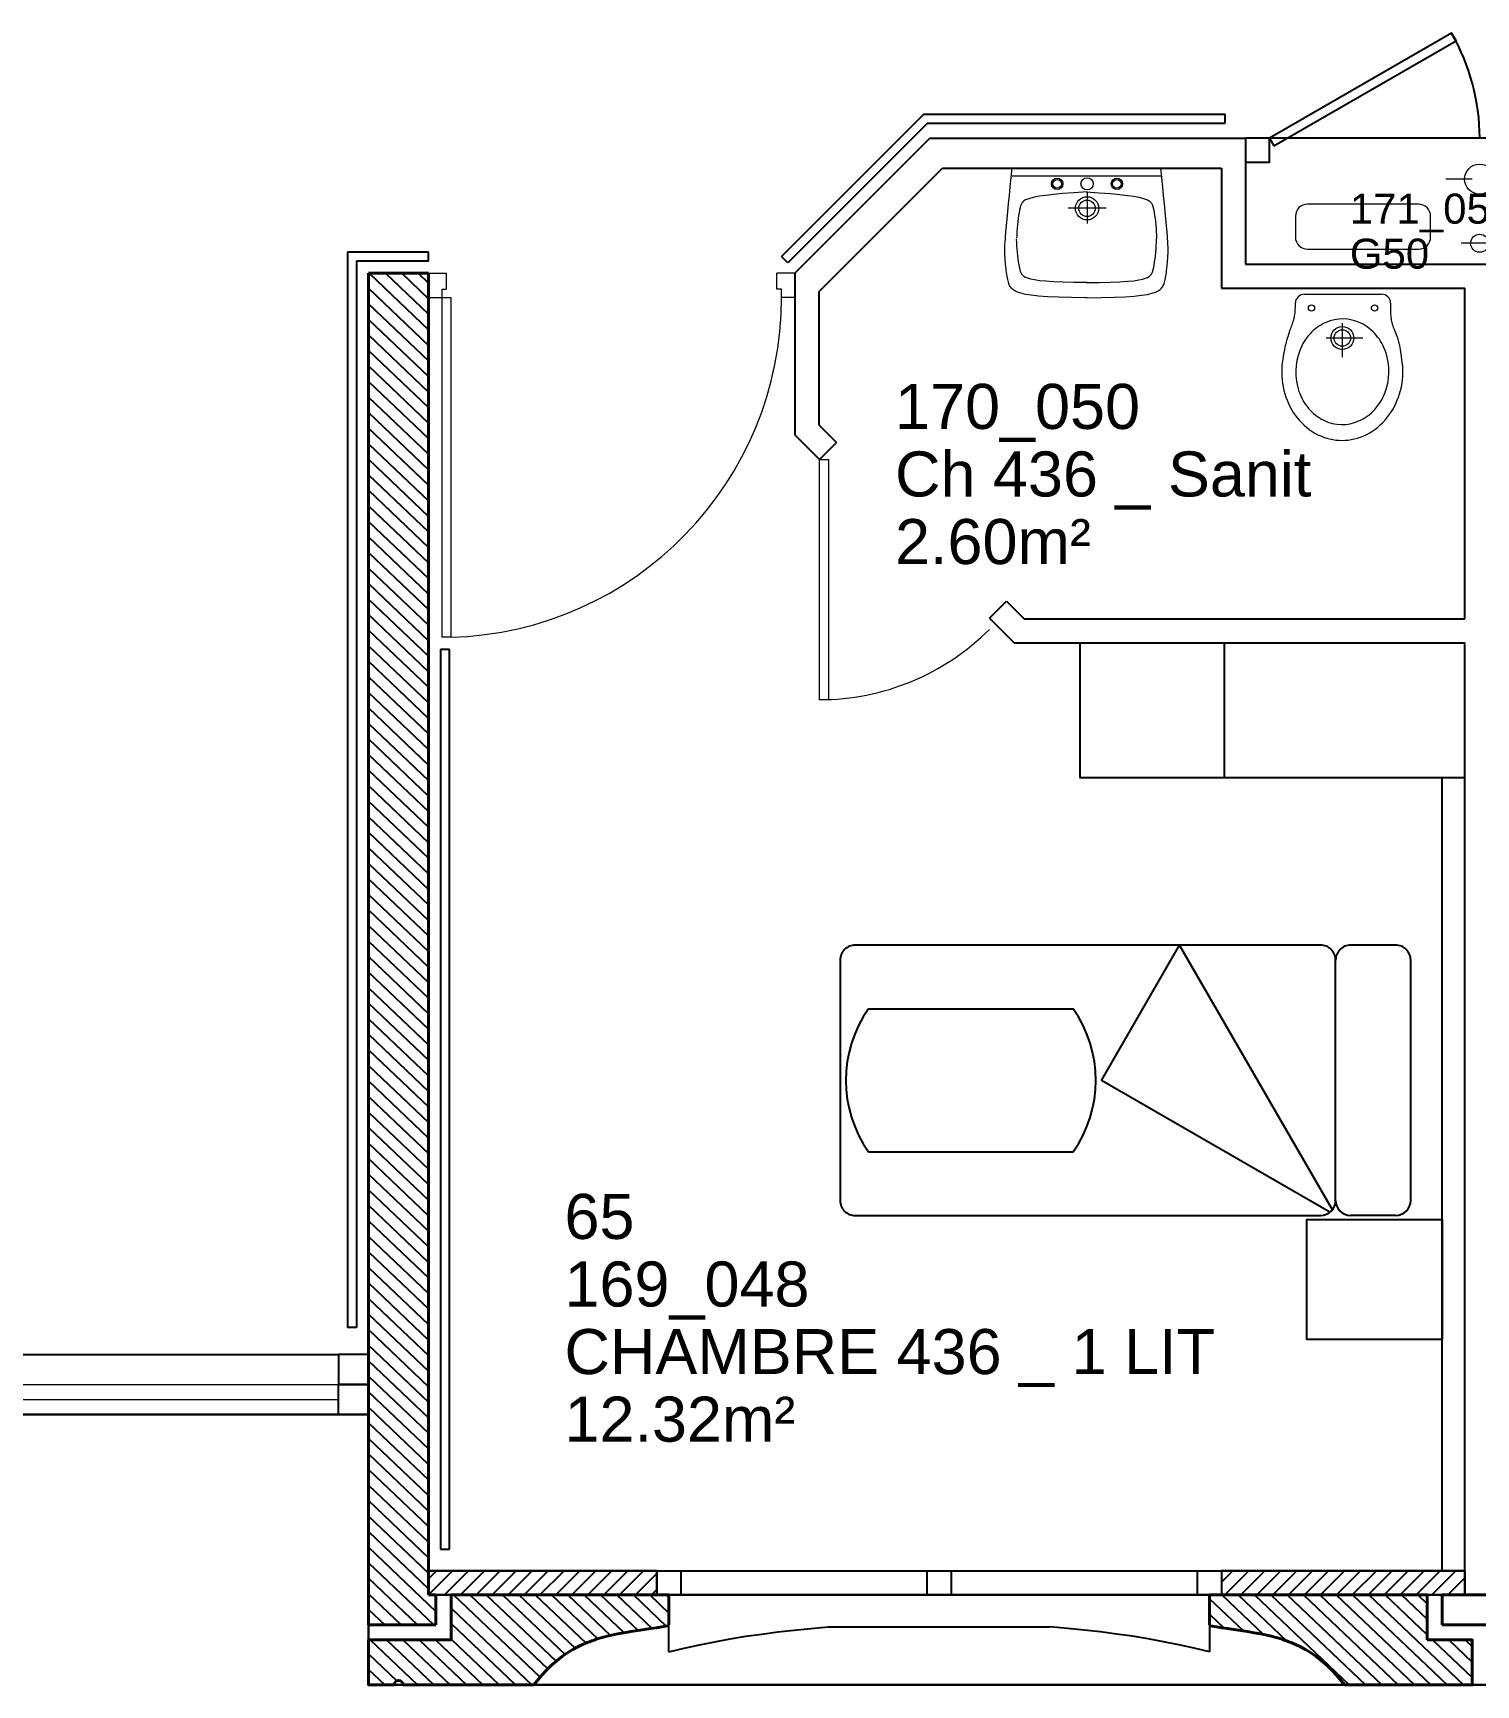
# Model space of a CAD drawing. Header units: metres. Extents: x -8 to 211, y -5 to 116.
# Drawn here: x 166.08 to 170.89, y 45.27 to 50.77 of the extents above; entities that cross this region are included whole.
import ezdxf

# ---------------------------------------------------------------- set-up
doc = ezdxf.new("R2010")
doc.units = ezdxf.units.M
doc.header["$LTSCALE"] = 0.6
doc.header["$MEASUREMENT"] = 0
doc.linetypes.add('CONTINU', pattern=[0])
doc.layers.get('0').update_dxf_attribs({"linetype": 'CONTINUOUS'})
for name, color, linetype in [('009 main courante', 181, 'CONTINUOUS'), ('400 Lits', 150, 'CONTINUOUS'), ('A_AGENC', 204, 'CONTINUOUS'), ('A_EQMP', 142, 'CONTINUOUS'), ('A_Etiqu_Gaine', 8, 'CONTINUOUS'), ('A_Etiqu_Gaine_ancien', 8, 'CONTINUOUS'), ('A_Etiqu_Gaine_code', 8, 'CONTINUOUS'), ('A_Etiqu_Local', 8, 'CONTINUOUS'), ('A_Etiqu_Local_ancien', 8, 'CONTINUOUS'), ('A_HACH_CLOIS', 7, 'CONTINU'), ('A_HACH_STRUC', 7, 'CONTINUOUS'), ('A_MUR_CLOIS', 8, 'CONTINU'), ('A_MURS_ALÈG', 7, 'CONTINU')]:
    doc.layers.add(name, color=color, linetype=linetype)
for name, color, linetype, lineweight in [('A_CHASS', 4, 'CONTINU', 0), ('A_MURS_STRU', 7, 'CONTINU', 40), ('A_PORTE', 8, 'CONTINU', 0), ('A_SANI', 5, 'CONTINU', 0), ('CONTOUR', 54, 'CONTINUOUS', 30)]:
    doc.layers.add(name, color=color, linetype=linetype, lineweight=lineweight)
doc.styles.add('Attribut', font='arial.ttf')

# ---------------------------------------------------------------- blocks, each defined once
blk = doc.blocks.new('A_Etiqu_Local')
at = {"style": 'Attribut', "flags": 1}
for tag, p in [('CODE_HOPITAL', (-0.4463, 1.632)), ('CODE_SITE', (-0.4463, 1.407)), ('CODE_BATIMENT', (-0.4463, 1.182)), ('CODE_SECTEUR', (-0.4463, 0.957)), ('CODE_ETAGE', (-0.4463, 0.732)), ('NOM_NORMALISE', (-0.4463, -0.843)), ('SECTEUR_ACTIVITE', (-0.4463, -1.068)), ('SOUS_SECTEUR_ACTIVITE', (-0.4463, -1.293)), ('VOLUME', (-0.4463, -1.518)), ('SERVICE', (-0.4463, -1.743)), ('CODE_UG', (-0.4463, -1.968)), ('CODE_UA', (-0.4463, -2.193)), ('CODE_POLE', (-0.4463, -2.418)), ('OCCUPANT_EXTERNE', (-0.4463, -2.643)), ('DISPONIBILITE', (-0.4463, -2.868)), ('ACCES_HANDICAPES', (-0.4463, -3.093)), ('NATURE_SOL', (-0.4463, -3.318)), ('RISQUE_LABORATOIRE', (-0.4463, -3.543)), ('AMIANTE', (-0.4463, -3.768))]:
    blk.add_attdef(tag, p, '', height=0.15, dxfattribs=at)
at = {"layer": 'A_Etiqu_Local', "style": 'Attribut'}
for tag, p in [('CODE_PIECE', (-0.4463, 0.282)), ('NOM_USAGE', (-0.4463, 0.057)), ('SURFACE', (-0.4463, -0.168))]:
    blk.add_attdef(tag, p, '', height=0.15, dxfattribs=at)
at = {"layer": 'A_Etiqu_Local_ancien', "style": 'Attribut'}
blk.add_attdef('CODE_PIECE_ANCIEN', (-0.4463, 0.507), '', height=0.15, dxfattribs=at)
blk = doc.blocks.new('A_Etiqu_Gaine')
at = {"style": 'Attribut', "flags": 1}
for tag, p in [('CODE_HOPITAL', (-0.4323, 0.8651)), ('CODE_SITE', (-0.4323, 0.7151)), ('CODE_BATIMENT', (-0.4323, 0.5651)), ('CODE_SECTEUR', (-0.4323, 0.4151)), ('CODE_ETAGE', (-0.4323, 0.2651)), ('NOM_NORMALISE', (-0.4323, -0.3349)), ('SECTEUR_ACTIVITE', (-0.4323, -0.4849)), ('SOUS_SECTEUR_ACTIVITE', (-0.4323, -0.6349)), ('SURFACE', (-0.4323, -0.7849)), ('CODE_UG', (-0.4323, -0.9349)), ('CODE_POLE', (-0.4323, -1.0849)), ('AMIANTE', (-0.4323, -1.2349))]:
    blk.add_attdef(tag, p, '', height=0.1, dxfattribs=at)
at = {"layer": 'A_Etiqu_Gaine', "style": 'Attribut'}
blk.add_attdef('NOM_USAGE', (-0.4323, -0.1849), '', height=0.1, dxfattribs=at)
at = {"layer": 'A_Etiqu_Gaine_ancien', "style": 'Attribut'}
blk.add_attdef('CODE_PIECE_ANCIEN', (-0.4323, 0.1151), '', height=0.1, dxfattribs=at)
at = {"layer": 'A_Etiqu_Gaine_code', "style": 'Attribut'}
blk.add_attdef('CODE_PIECE', (-0.4323, -0.0349), '', height=0.1, dxfattribs=at)

msp = doc.modelspace()

# ---------------------------------------------------------------- hatches: boundary and pattern name
at = {"layer": 'A_HACH_CLOIS'}
h = msp.add_hatch(dxfattribs=at)
h.set_pattern_fill('ANSI31', color=8, scale=0.3, style=0)
h.set_pattern_definition([(45, (167.39986, 45.57118), (-0.0265165, 0.0265165), [])])
h.paths.add_polyline_path([(168.1602, 45.6512), (167.3999, 45.6512), (167.3999, 45.5712), (168.1602, 45.5712)])
h.paths.add_polyline_path([(170.8502, 45.6512), (170.0402, 45.6512), (170.0402, 45.5712), (170.8502, 45.5712)])
h.paths.add_polyline_path([(171.7602, 45.6512), (170.9502, 45.6512), (170.9502, 45.5712), (171.0251, 45.5712), (171.7602, 45.5712)])
at = {"layer": 'A_HACH_STRUC', "linetype": 'Continuous'}
h = msp.add_hatch(dxfattribs=at)
h.set_pattern_fill('ANSI31', color=8, scale=0.3, angle=-88.5553, style=0)
h.set_pattern_definition([(316.4447, (167.19986, 45.471174), (0.02583954, 0.0271766), [])])
h.paths.add_polyline_path([(167.3999, 49.9711), (167.1999, 49.9711), (167.1999, 45.4712), (167.4249, 45.4712), (167.4249, 45.5712), (167.3999, 45.5712), (167.3999, 45.6512)])
h = msp.add_hatch(dxfattribs=at)
h.set_pattern_fill('ANSI31', color=8, scale=0.3, angle=-88.5553, style=0)
h.set_pattern_definition([(316.4447, (167.200202, 45.27117), (0.02583954, 0.02717661), [])])
h.paths.add_polyline_path([(167.9585, 45.4233), (167.9661, 45.4258), (167.974, 45.4282), (167.9822, 45.4305), (167.9906, 45.4327), (167.9995, 45.4348), (168.0089, 45.4369), (168.0292, 45.441), (168.051, 45.445), (168.0736, 45.4488), (168.0965, 45.4524), (168.1188, 45.4557), (168.1401, 45.4589), (168.1595, 45.4617), (168.1764, 45.4643), (168.1903, 45.4665), (168.2002, 45.4683), (168.2002, 45.5712), (167.4751, 45.5712), (167.4751, 45.4212), (167.2002, 45.4212), (167.2002, 45.2712), (167.2852, 45.2712, -1), (167.3152, 45.2712), (167.7502, 45.2712), (167.7705, 45.296), (167.7903, 45.3178), (167.8095, 45.3367), (167.8282, 45.353), (167.8463, 45.3671), (167.8638, 45.3791), (167.8808, 45.3893), (167.8972, 45.3981), (167.9132, 45.4056), (167.9285, 45.4122), (167.9361, 45.4152), (167.9435, 45.418), (167.951, 45.4208)])
h.paths.add_polyline_path([(170.7253, 45.5712), (170.0402, 45.5712), (170.0002, 45.5712), (170.0002, 45.4683), (170.0101, 45.4665), (170.024, 45.4643), (170.0409, 45.4617), (170.0603, 45.4589), (170.0816, 45.4557), (170.1039, 45.4524), (170.1268, 45.4488), (170.1494, 45.445), (170.1712, 45.441), (170.1915, 45.4369), (170.2009, 45.4348), (170.2098, 45.4327), (170.2182, 45.4305), (170.2264, 45.4282), (170.2343, 45.4258), (170.2419, 45.4233), (170.2494, 45.4208), (170.2569, 45.418), (170.2688, 45.4135), (170.2872, 45.4056), (170.3032, 45.3981), (170.3196, 45.3893), (170.3366, 45.3791), (170.3541, 45.3671), (170.3722, 45.353), (170.3909, 45.3367), (170.4101, 45.3178), (170.4298, 45.296), (170.4502, 45.2712), (170.8752, 45.2712), (170.8752, 45.4212), (170.7253, 45.4212)])
h.paths.add_polyline_path([(171.8002, 45.5712), (171.7602, 45.5712), (171.0751, 45.5712), (171.0751, 45.4212), (170.9252, 45.4212), (170.9252, 45.2712), (171.3502, 45.2712), (171.3705, 45.296), (171.3903, 45.3178), (171.4095, 45.3367), (171.4282, 45.353), (171.4462, 45.3671), (171.4638, 45.3791), (171.4808, 45.3893), (171.4972, 45.3981), (171.5132, 45.4056), (171.5285, 45.4122), (171.5361, 45.4152), (171.5435, 45.418), (171.5509, 45.4208), (171.5585, 45.4233), (171.5661, 45.4258), (171.574, 45.4282), (171.5821, 45.4305), (171.5906, 45.4327), (171.5995, 45.4348), (171.6089, 45.4369), (171.6292, 45.441), (171.651, 45.445), (171.6736, 45.4488), (171.6965, 45.4524), (171.7188, 45.4557), (171.7401, 45.4589), (171.7595, 45.4617), (171.7764, 45.4643), (171.7903, 45.4665), (171.8002, 45.4683)])
h.paths.add_polyline_path([(174.3253, 45.5712), (173.6402, 45.5712), (173.6002, 45.5712), (173.6002, 45.4683), (173.6101, 45.4665), (173.624, 45.4643), (173.6409, 45.4617), (173.6603, 45.4589), (173.6816, 45.4557), (173.7039, 45.4524), (173.7268, 45.4488), (173.7494, 45.445), (173.7712, 45.441), (173.7915, 45.4369), (173.8009, 45.4348), (173.8098, 45.4327), (173.8182, 45.4305), (173.8264, 45.4282), (173.8343, 45.4258), (173.8419, 45.4233), (173.8494, 45.4208), (173.8569, 45.418), (173.8688, 45.4135), (173.8872, 45.4056), (173.9032, 45.3981), (173.9196, 45.3893), (173.9366, 45.3791), (173.9541, 45.3671), (173.9722, 45.353), (173.9909, 45.3367), (174.0101, 45.3178), (174.0298, 45.296), (174.0502, 45.2712), (174.4752, 45.2712), (174.4752, 45.4212), (174.3253, 45.4212)])
h.paths.add_polyline_path([(175.3595, 45.4617), (175.3764, 45.4643), (175.3903, 45.4665), (175.4002, 45.4683), (175.4002, 45.5712), (174.6751, 45.5712), (174.6751, 45.4212), (174.5252, 45.4212), (174.5252, 45.2712), (174.9502, 45.2712), (174.9706, 45.296), (174.9903, 45.3178), (175.0095, 45.3367), (175.0282, 45.353), (175.0463, 45.3671), (175.0638, 45.3791), (175.0808, 45.3893), (175.0972, 45.3981), (175.1132, 45.4056), (175.1286, 45.4122), (175.1361, 45.4152), (175.1435, 45.418), (175.151, 45.4208), (175.1585, 45.4233), (175.1661, 45.4258), (175.174, 45.4282), (175.1822, 45.4305), (175.1907, 45.4327), (175.1996, 45.4348), (175.2089, 45.4369), (175.2292, 45.441), (175.251, 45.445), (175.2736, 45.4488), (175.2965, 45.4524), (175.3188, 45.4557), (175.3401, 45.4589)])

# ---------------------------------------------------------------- linework, layer by layer
at = {"layer": '009 main courante', "color": 8, "linetype": 'Continuous'}
for p, q in [((169.0488, 50.5011), (168.5754, 50.0276)), ((169.0488, 50.5011), (170.0522, 50.5011)), ((170.0522, 50.4711), (170.0522, 50.5011)), ((169.0613, 50.4711), (168.5966, 50.0064)), ((169.0613, 50.4711), (170.0522, 50.4711)), ((167.3999, 50.0411), (167.1299, 50.0411)), ((167.1299, 50.0411), (167.1299, 46.4612)), ((167.3999, 50.011), (167.1599, 50.011)), ((167.1599, 50.011), (167.1599, 46.4612)), ((167.3999, 50.011), (167.3999, 50.0411)), ((168.5966, 50.0064), (168.5754, 50.0276)), ((167.4399, 48.7187), (167.4399, 45.7238)), ((167.4699, 48.7187), (167.4399, 48.7187)), ((167.4699, 45.7238), (167.4699, 48.7187)), ((167.1599, 46.4612), (167.1299, 46.4612)), ((167.4399, 45.7238), (167.4699, 45.7238))]:
    msp.add_line(p, q, dxfattribs=at)
at = {"layer": '400 Lits', "color": 8, "linetype": 'Continuous'}
for p, q in [((168.7703, 47.6842), (168.7703, 46.8842)), ((170.3706, 47.7342), (168.8203, 47.7342)), ((169.6409, 47.2842), (169.9007, 47.7342)), ((170.4095, 46.8531), (169.9007, 47.7342)), ((170.4203, 46.8842), (170.4203, 47.6842)), ((170.4203, 46.8842), (170.4203, 47.6842)), ((170.4203, 46.8842), (170.4203, 47.6842)), ((170.6203, 47.7342), (170.4703, 47.7342)), ((170.6703, 46.8842), (170.6703, 47.6842)), ((168.8648, 47.5228), (169.5464, 47.5228)), ((170.4015, 46.8451), (169.6409, 47.2842)), ((168.8648, 47.0457), (169.5464, 47.0457)), ((168.8203, 46.8342), (170.3706, 46.8342)), ((170.6203, 46.8342), (170.4703, 46.8342))]:
    msp.add_line(p, q, dxfattribs=at)
for centre, radius, start, end in [((168.8203, 47.6842), 0.05, 89.9994, 179.9995), ((170.3703, 47.6842), 0.05, 0.0017, 90.0018), ((170.4703, 47.6842), 0.05, 89.9982, 179.9983), ((170.6203, 47.6842), 0.05, 0.0017, 90.0018), ((169.2056, 47.2842), 0.416, 145.0078, 214.9925), ((169.2056, 47.2842), 0.416, 325.0079, 34.9919), ((168.8203, 46.8842), 0.05, 180.0017, 270.0018), ((170.3703, 46.8842), 0.05, 269.9995, 359.9994), ((170.4703, 46.8842), 0.05, 180.0006, 270.0005), ((170.6203, 46.8842), 0.05, 269.9995, 359.9994)]:
    msp.add_arc(centre, radius, start, end, dxfattribs=at)
at = {"layer": 'A_AGENC', "color": 8, "linetype": 'Continuous'}
msp.add_line((171.6799, 50.4211), (170.1199, 50.4211), dxfattribs=at)
msp.add_lwpolyline([(170.2149, 50.3951), (170.8211, 50.7451), (170.8061, 50.7711), (170.1999, 50.4211)], close=True, dxfattribs=at)
msp.add_lwpolyline([(170.1199, 50.4211), (170.1199, 50.3411), (170.1999, 50.3411), (170.1999, 50.4211)], dxfattribs=at)
msp.add_arc((170.1999, 50.4211), 0.7, 360, 30, dxfattribs=at)
at = {"layer": 'A_CHASS', "color": 8, "linetype": 'Continuous'}
for p, q in [((165.6501, 46.2712), (167.0999, 46.2712)), ((165.6501, 46.2212), (167.0999, 46.2212)), ((165.6501, 46.1712), (167.0999, 46.1712))]:
    msp.add_line(p, q, dxfattribs=at)
at = {"layer": 'A_EQMP', "color": 8, "linetype": 'Continuous'}
for p, q in [((170.0497, 48.2911), (170.0497, 48.7411)), ((170.7748, 45.6512), (170.7749, 48.2911)), ((168.2402, 45.6512), (169.9602, 45.6512)), ((169.9602, 45.5712), (168.2402, 45.5712))]:
    msp.add_line(p, q, dxfattribs=at)
for points in [[(170.8497, 48.7411), (170.8497, 48.2911), (169.5695, 48.2911), (169.5695, 48.7411)], [(170.7748, 46.4212), (170.3248, 46.4212), (170.3248, 46.8212), (170.7748, 46.8212)], [(167.3999, 45.5712), (168.1602, 45.5712), (168.1602, 45.6512), (167.3999, 45.6512)], [(170.0402, 45.5712), (170.8502, 45.5712), (170.8502, 45.6512), (170.0402, 45.6512)]]:
    msp.add_lwpolyline(points, close=True, dxfattribs=at)
for points in [[(169.0602, 45.5712), (169.0602, 45.6512)], [(169.1402, 45.6512), (169.1402, 45.5712)]]:
    msp.add_lwpolyline(points, dxfattribs=at)
at = {"layer": 'A_MUR_CLOIS', "color": 8, "linetype": 'Continuous'}
for p, q in [((168.6197, 49.9711), (169.0697, 50.4211)), ((169.0697, 50.4211), (170.1199, 50.4211)), ((170.1199, 50.4211), (170.1199, 50.0015)), ((168.6997, 49.9096), (169.1111, 50.3211)), ((169.1111, 50.3211), (170.0399, 50.3211)), ((170.0399, 50.3211), (170.0399, 49.9215)), ((170.1199, 50.0015), (171.6799, 50.0015)), ((168.6197, 49.9711), (168.6197, 49.4336)), ((168.6997, 49.9096), (168.6997, 49.4667)), ((170.0399, 49.9215), (170.8499, 49.9215)), ((170.8499, 48.8211), (170.8499, 49.9215)), ((168.6997, 49.4667), (168.7584, 49.408)), ((168.6197, 49.4336), (168.7018, 49.3514)), ((168.7018, 49.3514), (168.7584, 49.408)), ((169.2675, 48.8232), (169.3241, 48.8798)), ((169.3241, 48.8798), (169.3828, 48.8211)), ((169.2675, 48.8232), (169.3497, 48.7411)), ((169.3828, 48.8211), (170.8499, 48.8211)), ((169.3497, 48.7411), (170.8499, 48.7411)), ((170.8502, 45.5712), (170.8499, 48.7411)), ((167.1999, 46.3712), (167.1, 46.3712)), ((167.1, 46.3712), (167.1, 46.2712)), ((167.1999, 46.3712), (167.1999, 46.2712)), ((167.1999, 46.2712), (167.1, 46.2712)), ((168.2402, 45.5712), (167.3999, 45.5712)), ((170.8502, 45.5712), (169.9602, 45.5712))]:
    msp.add_line(p, q, dxfattribs=at)
msp.add_lwpolyline([(167.1999, 46.1712), (167.0999, 46.1712), (167.0999, 46.2712), (167.1999, 46.2712)], close=True, dxfattribs=at)
for points in [[(167.3999, 45.5712), (167.3999, 45.6512), (168.2402, 45.6512)], [(168.1602, 45.6512), (168.1602, 45.5712)], [(168.2402, 45.6512), (168.2402, 45.5712)], [(169.9602, 45.5712), (169.9602, 45.6512), (170.8502, 45.6512)], [(170.0402, 45.6512), (170.0402, 45.5712)], [(170.8502, 45.6512), (170.8502, 45.5712)]]:
    msp.add_lwpolyline(points, dxfattribs=at)
at = {"layer": 'A_MURS_ALÈG', "color": 8, "ltscale": 200}
for p, q in [((165.65, 46.3712), (167.1, 46.3712)), ((168.2002, 45.3812), (168.2002, 45.5712)), ((168.2002, 45.5712), (170.0002, 45.5712)), ((170.0002, 45.5712), (170.0002, 45.3812)), ((168.7308, 45.4646), (169.4696, 45.4646)), ((169.5271, 45.4595), (169.4696, 45.4646)), ((169.583, 45.4539), (169.5271, 45.4595)), ((169.6376, 45.4477), (169.583, 45.4539)), ((169.6911, 45.4408), (169.6376, 45.4477)), ((169.7437, 45.4332), (169.6911, 45.4408)), ((169.7956, 45.4247), (169.7437, 45.4332)), ((169.8469, 45.4153), (169.7956, 45.4247)), ((169.898, 45.405), (169.8469, 45.4153)), ((169.949, 45.3936), (169.898, 45.405)), ((170.0002, 45.3812), (169.949, 45.3936)), ((167.7502, 45.2712), (170.4502, 45.2712))]:
    msp.add_line(p, q, dxfattribs=at)
msp.add_lwpolyline([(168.2002, 45.3812), (168.2514, 45.3936), (168.3024, 45.405), (168.3535, 45.4153), (168.4048, 45.4247), (168.4567, 45.4332), (168.5093, 45.4408), (168.5627, 45.4477), (168.6174, 45.4539), (168.6733, 45.4595), (168.7308, 45.4646)], dxfattribs=at)
at = {"layer": 'A_MURS_STRU', "color": 8, "linetype": 'Continuous'}
for p, q in [((167.3999, 49.9711), (167.1999, 49.9711)), ((167.1999, 45.4712), (167.1999, 49.9711)), ((167.3999, 45.5712), (167.3999, 49.9711)), ((167.4249, 45.5712), (167.3999, 45.5712)), ((167.4249, 45.4712), (167.4249, 45.5712)), ((167.4751, 45.4212), (167.4751, 45.5712)), ((168.2002, 45.5712), (167.4751, 45.5712)), ((168.2002, 45.4712), (168.2002, 45.5712)), ((170.0002, 45.5712), (170.7253, 45.5712)), ((170.0002, 45.4712), (170.0002, 45.5712)), ((170.7253, 45.4212), (170.7253, 45.5712)), ((170.7753, 45.4712), (170.7753, 45.5712)), ((170.7753, 45.5712), (171.0251, 45.5712)), ((167.1999, 45.4712), (167.4249, 45.4712)), ((170.7753, 45.4712), (171.0251, 45.4712))]:
    msp.add_line(p, q, dxfattribs=at)
for points in [[(167.7502, 45.2712), (167.7705, 45.296), (167.7903, 45.3178), (167.8095, 45.3367), (167.8282, 45.353), (167.8463, 45.3671), (167.8638, 45.3791), (167.8808, 45.3893), (167.8972, 45.3981), (167.9132, 45.4056), (167.9285, 45.4122), (167.9285, 45.4122), (167.9361, 45.4152), (167.9435, 45.418), (167.951, 45.4208), (167.9585, 45.4233), (167.9661, 45.4258), (167.974, 45.4282), (167.9822, 45.4305), (167.9906, 45.4327), (167.9995, 45.4348), (168.0089, 45.4369), (168.0089, 45.4369), (168.0292, 45.441), (168.051, 45.445), (168.0736, 45.4488), (168.0965, 45.4524), (168.1188, 45.4557), (168.1401, 45.4589), (168.1595, 45.4617), (168.1764, 45.4643), (168.1903, 45.4665), (168.2003, 45.4684)], [(170.4502, 45.2712), (170.4298, 45.296), (170.4101, 45.3178), (170.3909, 45.3367), (170.3722, 45.353), (170.3541, 45.3671), (170.3366, 45.3791), (170.3196, 45.3893), (170.3032, 45.3981), (170.2872, 45.4056), (170.2718, 45.4122), (170.2718, 45.4122), (170.2643, 45.4152), (170.2569, 45.418), (170.2494, 45.4208), (170.2419, 45.4233), (170.2343, 45.4258), (170.2264, 45.4282), (170.2182, 45.4305), (170.2098, 45.4327), (170.2009, 45.4348), (170.1915, 45.4369), (170.1915, 45.4369), (170.1712, 45.441), (170.1494, 45.445), (170.1268, 45.4488), (170.1039, 45.4524), (170.0816, 45.4557), (170.0603, 45.4589), (170.0409, 45.4617), (170.024, 45.4643), (170.0101, 45.4665), (170.0001, 45.4684)], [(167.4751, 45.4212), (167.2002, 45.4212), (167.2002, 45.2712), (167.2852, 45.2712)], [(170.7253, 45.4212), (170.8752, 45.4212), (170.8752, 45.2712), (170.4502, 45.2712)], [(167.3152, 45.2712), (167.7502, 45.2712)]]:
    msp.add_lwpolyline(points, dxfattribs=at)
msp.add_arc((167.3002, 45.2712), 0.015, 360, 180, dxfattribs=at)
at = {"layer": 'A_PORTE', "color": 8, "linetype": 'Continuous'}
for p, q in [((167.3999, 49.9711), (167.3999, 49.8911)), ((167.3999, 49.9711), (167.4598, 49.9711)), ((167.4598, 49.9188), (167.4598, 49.9711)), ((168.5598, 49.9188), (168.5598, 49.9711)), ((168.6197, 49.9711), (168.5598, 49.9711)), ((168.6197, 49.9711), (168.6197, 49.8911)), ((167.3999, 49.8911), (167.4738, 49.8911)), ((167.4438, 49.9188), (167.4438, 48.7595)), ((167.4438, 49.9188), (167.4598, 49.9188)), ((167.4738, 49.8911), (167.4738, 48.7595)), ((168.5758, 49.9188), (168.5598, 49.9188)), ((168.5758, 49.8911), (168.5758, 49.9188)), ((168.6197, 49.8911), (168.5758, 49.8911)), ((168.7018, 48.5514), (168.7018, 49.3514)), ((168.7018, 49.3514), (168.7318, 49.3514)), ((168.7318, 49.3514), (168.7318, 48.5514)), ((167.4738, 48.7595), (167.4438, 48.7595)), ((168.7318, 48.5514), (168.7018, 48.5514))]:
    msp.add_line(p, q, dxfattribs=at)
for centre, radius, start, end in [((167.4438, 49.8911), 1.132, 271.5186, 360), ((168.7018, 49.3514), 0.8, 270, 315)]:
    msp.add_arc(centre, radius, start, end, dxfattribs=at)
at = {"layer": 'A_SANI', "color": 8, "linetype": 'Continuous'}
for p, q in [((169.3368, 50.2593), (169.3399, 50.2896)), ((169.3399, 50.2896), (169.343, 50.3211)), ((169.343, 50.3211), (169.8383, 50.3211)), ((169.343, 50.2961), (169.8383, 50.2961)), ((169.8414, 50.2896), (169.8383, 50.3211)), ((169.8444, 50.2593), (169.8414, 50.2896)), ((170.8748, 50.2848), (170.7869, 50.2848)), ((169.3311, 50.2026), (169.3339, 50.2303)), ((169.3339, 50.2303), (169.3368, 50.2593)), ((169.388, 50.2153), (169.3826, 50.2119)), ((169.3953, 50.2185), (169.388, 50.2153)), ((169.405, 50.2216), (169.3953, 50.2185)), ((169.4177, 50.2246), (169.405, 50.2216)), ((169.4342, 50.2276), (169.4177, 50.2246)), ((169.4549, 50.2305), (169.4342, 50.2276)), ((169.4805, 50.2334), (169.4549, 50.2305)), ((169.5116, 50.2363), (169.4805, 50.2334)), ((169.5489, 50.2392), (169.5116, 50.2363)), ((169.5928, 50.2422), (169.5489, 50.2392)), ((169.5895, 50.2422), (169.6334, 50.2392)), ((169.5926, 50.2386), (169.5926, 50.1365)), ((169.6334, 50.2392), (169.6707, 50.2363)), ((169.6707, 50.2363), (169.7018, 50.2334)), ((169.7018, 50.2334), (169.7274, 50.2305)), ((169.7274, 50.2305), (169.7481, 50.2276)), ((169.7481, 50.2276), (169.7645, 50.2246)), ((169.7645, 50.2246), (169.7773, 50.2216)), ((169.7773, 50.2216), (169.787, 50.2185)), ((169.787, 50.2185), (169.7943, 50.2153)), ((169.7943, 50.2153), (169.7997, 50.2119)), ((169.8473, 50.2303), (169.8444, 50.2593)), ((169.8501, 50.2026), (169.8473, 50.2303)), ((169.3261, 50.1521), (169.3285, 50.1765)), ((169.3285, 50.1765), (169.3311, 50.2026)), ((169.3648, 50.164), (169.3634, 50.154)), ((169.3663, 50.1732), (169.3648, 50.164)), ((169.3678, 50.1816), (169.3663, 50.1732)), ((169.3694, 50.1889), (169.3678, 50.1816)), ((169.3702, 50.1921), (169.3694, 50.1889)), ((169.3711, 50.1951), (169.3702, 50.1921)), ((169.372, 50.1978), (169.3711, 50.1951)), ((169.373, 50.2002), (169.372, 50.1978)), ((169.3741, 50.2025), (169.373, 50.2002)), ((169.3754, 50.2046), (169.3741, 50.2025)), ((169.3768, 50.2066), (169.3754, 50.2046)), ((169.3785, 50.2085), (169.3768, 50.2066)), ((169.3804, 50.2102), (169.3785, 50.2085)), ((169.3826, 50.2119), (169.3804, 50.2102)), ((169.6558, 50.1875), (169.5294, 50.1875)), ((169.7997, 50.2119), (169.8019, 50.2102)), ((169.8019, 50.2102), (169.8038, 50.2085)), ((169.8038, 50.2085), (169.8055, 50.2066)), ((169.8055, 50.2066), (169.8069, 50.2046)), ((169.8069, 50.2046), (169.8082, 50.2025)), ((169.8082, 50.2025), (169.8093, 50.2002)), ((169.8093, 50.2002), (169.8103, 50.1978)), ((169.8103, 50.1978), (169.8112, 50.1951)), ((169.8112, 50.1951), (169.8121, 50.1921)), ((169.8121, 50.1921), (169.8129, 50.1889)), ((169.8129, 50.1889), (169.8145, 50.1816)), ((169.8145, 50.1816), (169.816, 50.1732)), ((169.816, 50.1732), (169.8175, 50.1639)), ((169.8175, 50.1639), (169.8189, 50.1539)), ((169.8527, 50.1765), (169.8501, 50.2026)), ((169.8551, 50.1521), (169.8527, 50.1765)), ((170.2864, 50.1615), (170.2864, 50.0915)), ((170.6964, 50.2015), (170.3264, 50.2015)), ((170.7364, 50.0915), (170.7364, 50.1615)), ((169.3208, 50.0902), (169.3222, 50.1088)), ((169.3222, 50.1088), (169.324, 50.1294)), ((169.324, 50.1294), (169.3261, 50.1521)), ((169.3591, 50.1104), (169.3585, 50.0994)), ((169.3599, 50.1216), (169.3591, 50.1104)), ((169.3609, 50.1327), (169.3599, 50.1216)), ((169.3621, 50.1436), (169.3609, 50.1327)), ((169.3634, 50.154), (169.3621, 50.1436)), ((169.8189, 50.1539), (169.8202, 50.1433)), ((169.8202, 50.1433), (169.8214, 50.1322)), ((169.8214, 50.1322), (169.8224, 50.1208)), ((169.8224, 50.1208), (169.8232, 50.1093)), ((169.8232, 50.1093), (169.8239, 50.0978)), ((169.8572, 50.1294), (169.8551, 50.1521)), ((169.859, 50.1088), (169.8572, 50.1294)), ((169.8604, 50.0902), (169.859, 50.1088)), ((169.3188, 50.0473), (169.3189, 50.0533)), ((169.3189, 50.0533), (169.3191, 50.0597)), ((169.3191, 50.0597), (169.3193, 50.0665)), ((169.3193, 50.0665), (169.3197, 50.0738)), ((169.3197, 50.0738), (169.3208, 50.0902)), ((169.3585, 50.0994), (169.3581, 50.0886)), ((169.3585, 50.0735), (169.3581, 50.0843)), ((169.3591, 50.0625), (169.3585, 50.0735)), ((169.3599, 50.0513), (169.3591, 50.0625)), ((169.3609, 50.0402), (169.3599, 50.0513)), ((169.8214, 50.0407), (169.8224, 50.0521)), ((169.8224, 50.0521), (169.8232, 50.0636)), ((169.8232, 50.0636), (169.8239, 50.0751)), ((169.8239, 50.0978), (169.8242, 50.0864)), ((169.8239, 50.0751), (169.8242, 50.0865)), ((169.8615, 50.0738), (169.8604, 50.0902)), ((169.8619, 50.0665), (169.8615, 50.0738)), ((169.8622, 50.0597), (169.8619, 50.0665)), ((169.8623, 50.0533), (169.8622, 50.0597)), ((169.8624, 50.0473), (169.8623, 50.0533)), ((170.3264, 50.0515), (170.6964, 50.0515)), ((170.9613, 50.0711), (170.8383, 50.0711)), ((169.3189, 50.0415), (169.3188, 50.0473)), ((169.319, 50.0358), (169.3189, 50.0415)), ((169.3192, 50.0302), (169.319, 50.0358)), ((169.3195, 50.0246), (169.3192, 50.0302)), ((169.3199, 50.0189), (169.3195, 50.0246)), ((169.3203, 50.013), (169.3199, 50.0189)), ((169.3209, 50.0068), (169.3203, 50.013)), ((169.3215, 50.0004), (169.3209, 50.0068)), ((169.3222, 49.9939), (169.3215, 50.0004)), ((169.3229, 49.9874), (169.3222, 49.9939)), ((169.3621, 50.0293), (169.3609, 50.0402)), ((169.3634, 50.0188), (169.3621, 50.0293)), ((169.3648, 50.0089), (169.3634, 50.0188)), ((169.3663, 49.9997), (169.3648, 50.0089)), ((169.3678, 49.9913), (169.3663, 49.9997)), ((169.8145, 49.9913), (169.816, 49.9997)), ((169.816, 49.9997), (169.8175, 50.009)), ((169.8175, 50.009), (169.8189, 50.019)), ((169.8189, 50.019), (169.8202, 50.0296)), ((169.8202, 50.0296), (169.8214, 50.0407)), ((169.8583, 49.9874), (169.859, 49.9939)), ((169.859, 49.9939), (169.8597, 50.0004)), ((169.8597, 50.0004), (169.8604, 50.0068)), ((169.8604, 50.0068), (169.8609, 50.013)), ((169.8609, 50.013), (169.8614, 50.0189)), ((169.8614, 50.0189), (169.8617, 50.0246)), ((169.8617, 50.0246), (169.862, 50.0302)), ((169.862, 50.0302), (169.8623, 50.0358)), ((169.8623, 50.0358), (169.8624, 50.0415)), ((169.8624, 50.0415), (169.8624, 50.0473)), ((169.3238, 49.9808), (169.3229, 49.9874)), ((169.3246, 49.9743), (169.3238, 49.9808)), ((169.3255, 49.9681), (169.3246, 49.9743)), ((169.3265, 49.962), (169.3255, 49.9681)), ((169.3275, 49.9563), (169.3265, 49.962)), ((169.3285, 49.951), (169.3275, 49.9563)), ((169.3296, 49.9461), (169.3285, 49.951)), ((169.3307, 49.9417), (169.3296, 49.9461)), ((169.3319, 49.9377), (169.3307, 49.9417)), ((169.3694, 49.984), (169.3678, 49.9913)), ((169.3702, 49.9808), (169.3694, 49.984)), ((169.3711, 49.9778), (169.3702, 49.9808)), ((169.372, 49.9751), (169.3711, 49.9778)), ((169.373, 49.9727), (169.372, 49.9751)), ((169.3741, 49.9704), (169.373, 49.9727)), ((169.3754, 49.9683), (169.3741, 49.9704)), ((169.3768, 49.9663), (169.3754, 49.9683)), ((169.3785, 49.9644), (169.3768, 49.9663)), ((169.3804, 49.9627), (169.3785, 49.9644)), ((169.3826, 49.961), (169.3804, 49.9627)), ((169.388, 49.9576), (169.3826, 49.961)), ((169.3953, 49.9545), (169.388, 49.9576)), ((169.405, 49.9516), (169.3953, 49.9545)), ((169.4177, 49.9489), (169.405, 49.9516)), ((169.4342, 49.9465), (169.4177, 49.9489)), ((169.4549, 49.9444), (169.4342, 49.9465)), ((169.4805, 49.9427), (169.4549, 49.9444)), ((169.5116, 49.9414), (169.4805, 49.9427)), ((169.5489, 49.9406), (169.5116, 49.9414)), ((169.5928, 49.9402), (169.5489, 49.9406)), ((169.5895, 49.9402), (169.6334, 49.9406)), ((169.6334, 49.9406), (169.6707, 49.9414)), ((169.6707, 49.9414), (169.7018, 49.9427)), ((169.7018, 49.9427), (169.7274, 49.9444)), ((169.7274, 49.9444), (169.7481, 49.9465)), ((169.7481, 49.9465), (169.7645, 49.9489)), ((169.7645, 49.9489), (169.7773, 49.9516)), ((169.7773, 49.9516), (169.787, 49.9545)), ((169.787, 49.9545), (169.7943, 49.9576)), ((169.7943, 49.9576), (169.7997, 49.961)), ((169.7997, 49.961), (169.8019, 49.9627)), ((169.8019, 49.9627), (169.8038, 49.9644)), ((169.8038, 49.9644), (169.8055, 49.9663)), ((169.8055, 49.9663), (169.8069, 49.9683)), ((169.8069, 49.9683), (169.8082, 49.9704)), ((169.8082, 49.9704), (169.8093, 49.9727)), ((169.8093, 49.9727), (169.8103, 49.9751)), ((169.8103, 49.9751), (169.8112, 49.9778)), ((169.8112, 49.9778), (169.8121, 49.9808)), ((169.8121, 49.9808), (169.8129, 49.984)), ((169.8129, 49.984), (169.8145, 49.9913)), ((169.8493, 49.9377), (169.8505, 49.9417)), ((169.8505, 49.9417), (169.8516, 49.9461)), ((169.8516, 49.9461), (169.8527, 49.951)), ((169.8527, 49.951), (169.8537, 49.9563)), ((169.8537, 49.9563), (169.8547, 49.962)), ((169.8547, 49.962), (169.8557, 49.9681)), ((169.8557, 49.9681), (169.8566, 49.9743)), ((169.8566, 49.9743), (169.8575, 49.9808)), ((169.8575, 49.9808), (169.8583, 49.9874)), ((169.3333, 49.934), (169.3319, 49.9377)), ((169.3348, 49.9306), (169.3333, 49.934)), ((169.3365, 49.9275), (169.3348, 49.9306)), ((169.3384, 49.9247), (169.3365, 49.9275)), ((169.3405, 49.922), (169.3384, 49.9247)), ((169.3429, 49.9195), (169.3405, 49.922)), ((169.3457, 49.9172), (169.3429, 49.9195)), ((169.3523, 49.9126), (169.3457, 49.9172)), ((169.361, 49.9084), (169.3523, 49.9126)), ((169.3725, 49.9046), (169.361, 49.9084)), ((169.3876, 49.9011), (169.3725, 49.9046)), ((169.4069, 49.898), (169.3876, 49.9011)), ((169.4312, 49.8954), (169.4069, 49.898)), ((169.4612, 49.8931), (169.4312, 49.8954)), ((169.4976, 49.8914), (169.4612, 49.8931)), ((169.5412, 49.8901), (169.4976, 49.8914)), ((169.5926, 49.8893), (169.5412, 49.8901)), ((169.5887, 49.8893), (169.6401, 49.8901)), ((169.6401, 49.8901), (169.6836, 49.8914)), ((169.6836, 49.8914), (169.72, 49.8931)), ((169.72, 49.8931), (169.75, 49.8954)), ((169.75, 49.8954), (169.7743, 49.898)), ((169.7743, 49.898), (169.7937, 49.9011)), ((169.7937, 49.9011), (169.8087, 49.9046)), ((169.8087, 49.9046), (169.8202, 49.9084)), ((169.8202, 49.9084), (169.829, 49.9126)), ((169.829, 49.9126), (169.8356, 49.9172)), ((169.8356, 49.9172), (169.8383, 49.9195)), ((169.8383, 49.9195), (169.8407, 49.922)), ((169.8407, 49.922), (169.8429, 49.9247)), ((169.8429, 49.9247), (169.8448, 49.9275)), ((169.8448, 49.9275), (169.8465, 49.9306)), ((169.8465, 49.9306), (169.848, 49.934)), ((169.848, 49.934), (169.8493, 49.9377)), ((170.3163, 49.9015), (170.5735, 49.9015)), ((170.283, 49.8255), (170.2838, 49.8299)), ((170.2838, 49.8299), (170.2845, 49.8342)), ((170.2845, 49.8342), (170.2851, 49.8385)), ((170.2851, 49.8385), (170.2855, 49.8428)), ((170.2855, 49.8428), (170.2858, 49.847)), ((170.2858, 49.847), (170.286, 49.8513)), ((170.286, 49.8513), (170.2861, 49.8557)), ((170.2861, 49.8557), (170.2862, 49.8602)), ((170.2862, 49.8695), (170.2863, 49.8727)), ((170.2862, 49.8648), (170.2862, 49.8695)), ((170.2862, 49.8602), (170.2862, 49.8648)), ((170.6036, 49.8695), (170.6035, 49.8727)), ((170.6036, 49.8648), (170.6036, 49.8695)), ((170.6036, 49.8602), (170.6036, 49.8648)), ((170.6036, 49.8557), (170.6036, 49.8602)), ((170.6037, 49.8513), (170.6036, 49.8557)), ((170.6038, 49.847), (170.6037, 49.8513)), ((170.6039, 49.8428), (170.6038, 49.847)), ((170.6042, 49.8385), (170.6039, 49.8428)), ((170.6044, 49.8342), (170.6042, 49.8385)), ((170.6048, 49.8299), (170.6044, 49.8342)), ((170.6052, 49.8255), (170.6048, 49.8299)), ((170.264, 49.7686), (170.2663, 49.7752)), ((170.2663, 49.7752), (170.2683, 49.781)), ((170.2683, 49.781), (170.2693, 49.7836)), ((170.2693, 49.7836), (170.2702, 49.786)), ((170.2702, 49.786), (170.271, 49.7884)), ((170.271, 49.7884), (170.2719, 49.7906)), ((170.2719, 49.7906), (170.2727, 49.7927)), ((170.2727, 49.7927), (170.2735, 49.7948)), ((170.2735, 49.7948), (170.2742, 49.7969)), ((170.2742, 49.7969), (170.275, 49.7989)), ((170.275, 49.7989), (170.2757, 49.801)), ((170.2757, 49.801), (170.2764, 49.803)), ((170.2764, 49.803), (170.2772, 49.8052)), ((170.2772, 49.8052), (170.2779, 49.8074)), ((170.2779, 49.8074), (170.2786, 49.8096)), ((170.2786, 49.8096), (170.2793, 49.8118)), ((170.2793, 49.8118), (170.28, 49.8141)), ((170.28, 49.8141), (170.2807, 49.8164)), ((170.2807, 49.8164), (170.2813, 49.8187)), ((170.2813, 49.8187), (170.2819, 49.8209)), ((170.2819, 49.8209), (170.2824, 49.8232)), ((170.2824, 49.8232), (170.283, 49.8255)), ((170.4425, 49.8046), (170.4425, 49.6923)), ((170.6055, 49.8232), (170.6052, 49.8255)), ((170.6058, 49.8209), (170.6055, 49.8232)), ((170.6061, 49.8187), (170.6058, 49.8209)), ((170.6064, 49.8164), (170.6061, 49.8187)), ((170.6068, 49.8141), (170.6064, 49.8164)), ((170.6072, 49.8118), (170.6068, 49.8141)), ((170.6076, 49.8096), (170.6072, 49.8118)), ((170.6081, 49.8074), (170.6076, 49.8096)), ((170.6086, 49.8052), (170.6081, 49.8074)), ((170.6091, 49.803), (170.6086, 49.8052)), ((170.6097, 49.801), (170.6091, 49.803)), ((170.6103, 49.7989), (170.6097, 49.801)), ((170.6109, 49.7969), (170.6103, 49.7989)), ((170.6116, 49.7948), (170.6109, 49.7969)), ((170.6124, 49.7927), (170.6116, 49.7948)), ((170.6132, 49.7906), (170.6124, 49.7927)), ((170.6141, 49.7884), (170.6132, 49.7906)), ((170.615, 49.786), (170.6141, 49.7884)), ((170.6161, 49.7836), (170.615, 49.786)), ((170.6172, 49.781), (170.6161, 49.7836)), ((170.6196, 49.7752), (170.6172, 49.781)), ((170.6223, 49.7686), (170.6196, 49.7752)), ((170.251, 49.7171), (170.2538, 49.7305)), ((170.2538, 49.7305), (170.2565, 49.7421)), ((170.2565, 49.7421), (170.2591, 49.7522)), ((170.2591, 49.7522), (170.2617, 49.761)), ((170.2617, 49.761), (170.264, 49.7686)), ((170.5108, 49.7557), (170.3888, 49.7557)), ((170.6251, 49.761), (170.6223, 49.7686)), ((170.628, 49.7522), (170.6251, 49.761)), ((170.6309, 49.7421), (170.628, 49.7522)), ((170.6338, 49.7305), (170.6309, 49.7421)), ((170.6364, 49.7171), (170.6338, 49.7305)), ((170.2423, 49.6654), (170.2452, 49.6848)), ((170.2452, 49.6848), (170.2481, 49.702)), ((170.2481, 49.702), (170.251, 49.7171)), ((170.6389, 49.702), (170.6364, 49.7171)), ((170.641, 49.6848), (170.6389, 49.702)), ((170.6427, 49.6654), (170.641, 49.6848))]:
    msp.add_line(p, q, dxfattribs=at)
for centre, radius in [((170.8998, 50.2848), 0.05), ((169.4931, 50.269), 0.0189), ((169.4931, 50.269), 0.0144), ((169.5926, 50.269), 0.0204), ((169.6921, 50.269), 0.0189), ((169.6921, 50.269), 0.0144), ((169.5926, 50.1875), 0.0387), ((169.5926, 50.1875), 0.0274), ((170.8998, 50.0711), 0.03), ((170.3399, 49.8554), 0.0105), ((170.5499, 49.8554), 0.0105), ((170.4425, 49.7557), 0.0383), ((170.4425, 49.7557), 0.0276)]:
    msp.add_circle(centre, radius, dxfattribs=at)
for centre, radius, start, end in [((170.3264, 50.1615), 0.04, 90, 180), ((170.6964, 50.1615), 0.04, 0.0007, 90.0008), ((170.3264, 50.0915), 0.04, 180.0007, 270.0008), ((170.6964, 50.0915), 0.04, 270.0007, 0.0008), ((170.3163, 49.8715), 0.03, 90, 177.8165), ((170.5735, 49.8715), 0.03, 2.1835, 90), ((170.4515, 49.6629), 0.1581, 113.9381, 137.3603), ((170.4433, 49.6816), 0.1377, 63.6903, 113.9613), ((170.4342, 49.6633), 0.1581, 40.2679, 63.6901), ((170.4648, 49.6507), 0.1761, 137.3606, 158.7182), ((170.4205, 49.6516), 0.1761, 18.9099, 40.2675), ((170.5002, 49.6422), 0.2596, 175.019, 196.2201), ((170.4858, 49.6425), 0.1986, 158.7184, 198.9309), ((170.3991, 49.6443), 0.1986, 338.7184, 18.897), ((170.3844, 49.6445), 0.26, 343.3001, 4.4628), ((170.4737, 49.6345), 0.232, 196.2208, 218.6628), ((170.4645, 49.6352), 0.1761, 198.9099, 220.2675), ((170.4201, 49.6362), 0.1761, 317.3606, 338.7182), ((170.4084, 49.6373), 0.2348, 321.0218, 343.3009), ((170.4507, 49.6236), 0.1581, 220.2679, 243.6901), ((170.4334, 49.6239), 0.1581, 293.9381, 317.3603), ((170.454, 49.6188), 0.2069, 218.6619, 243.3765), ((170.4417, 49.6053), 0.1377, 243.69, 293.9273), ((170.4279, 49.6215), 0.2098, 296.5186, 321.0212), ((170.4414, 49.5936), 0.1787, 243.3777, 270.0007), ((170.4414, 49.5945), 0.1796, 269.9997, 296.5183)]:
    msp.add_arc(centre, radius, start, end, dxfattribs=at)
at = {"layer": 'CONTOUR', "color": 8}
for points in [[(198.1162, 48.7964), (187.2499, 48.7964), (187.2499, 49.7211), (185.3999, 49.7211), (185.3999, 45.2712), (167.2002, 45.2712), (167.2002, 46.1716)], [(167.2002, 46.1716), (165.5501, 46.1716)], [(167.2002, 46.1712), (165.5501, 46.1712)], [(185.3999, 45.2715), (167.2002, 45.2715)]]:
    msp.add_lwpolyline(points, dxfattribs=at)

# ---------------------------------------------------------------- block references
at = {"layer": 'A_Etiqu_Gaine', "color": 8}
msp.add_blockref('A_Etiqu_Gaine', (170.8999, 50.1713), dxfattribs=at).add_auto_attribs({'CODE_PIECE': '171_050', 'NOM_USAGE': 'G50'})
at = {"layer": 'A_Etiqu_Local', "color": 8}
ref = msp.add_blockref('A_Etiqu_Local', (169.3996, 49.171), dxfattribs=at)
ref.add_attrib('CODE_PIECE', '170_050', (168.9533, 49.453), dxfattribs={"height": 0.15, "style": 'Attribut'})
ref.add_attrib('NOM_USAGE', 'Ch 436 _ Sanit', (168.9533, 49.228), dxfattribs={"height": 0.15, "style": 'Attribut'})
ref.add_attrib('SURFACE', '2.60m²', (168.9533, 49.003), dxfattribs={"height": 0.15, "style": 'Attribut'})
ref = msp.add_blockref('A_Etiqu_Local', (168.299, 46.2491), dxfattribs=at)
ref.add_attrib('CODE_PIECE', '169_048', (167.8527, 46.5311), dxfattribs={"height": 0.15, "style": 'Attribut'})
ref.add_attrib('CODE_PIECE_ANCIEN', '65', (167.8527, 46.7561), dxfattribs={"layer": 'A_Etiqu_Local_ancien', "height": 0.15, "style": 'Attribut'})
ref.add_attrib('NOM_USAGE', 'CHAMBRE 436 _ 1 LIT', (167.8527, 46.3061), dxfattribs={"height": 0.15, "style": 'Attribut'})
ref.add_attrib('SURFACE', '12.32m²', (167.8527, 46.0811), dxfattribs={"height": 0.15, "style": 'Attribut'})

doc.saveas('drawing.dxf')
